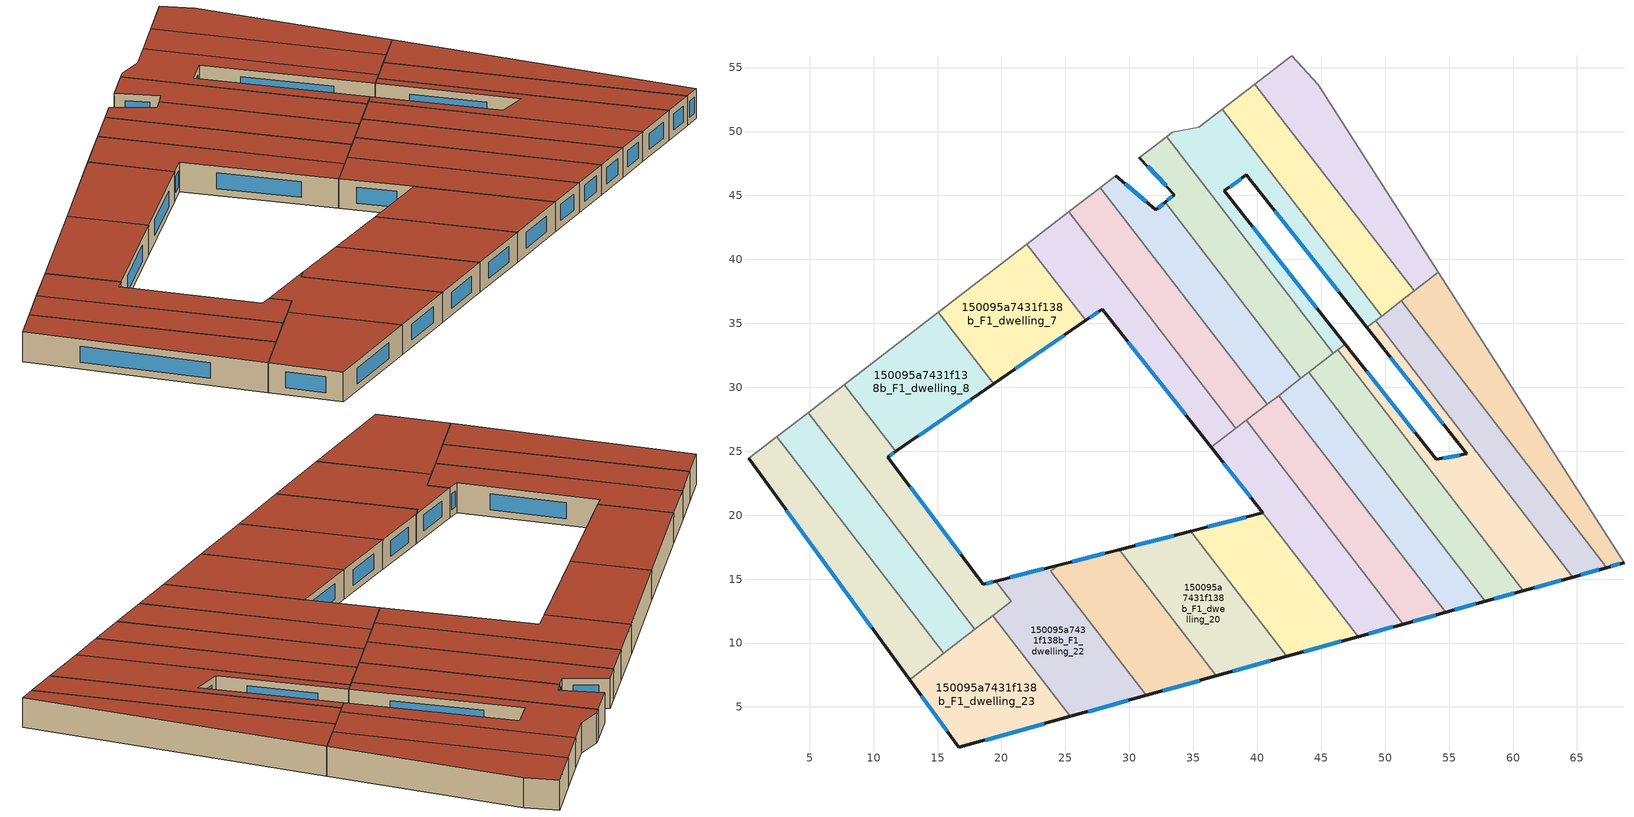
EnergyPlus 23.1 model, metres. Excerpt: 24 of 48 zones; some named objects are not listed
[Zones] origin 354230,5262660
150095a7431f138b_F1_dwelling_0
 floor to 150095a7431f138b_F0_dwelling_0 (EU_floor_Construction): 44.76,53.67 54.16,38.98 52.28,37.53 39.82,53.71 42.71,55.93 z3
 wall to 150095a7431f138b_F1_dwelling_1 (EU_wall_Construction): 39.82,53.71 52.28,37.53 z3:6
 wall adiabatic (EU_wall_Construction): 54.16,38.98 44.76,53.67 42.71,55.93 39.82,53.71 z3:6
 wall to 150095a7431f138b_F1_dwelling_12 (EU_wall_Construction): 52.28,37.53 54.16,38.98 z3:6
 roof outside (EU_roof_Construction): 54.16,38.98 44.76,53.67 42.71,55.93 39.82,53.71 52.28,37.53 z6
150095a7431f138b_F1_dwelling_1
 floor to 150095a7431f138b_F0_dwelling_1 (EU_floor_Construction): 39.82,53.71 52.28,37.53 49.72,35.56 37.26,51.74 z3
 wall to 150095a7431f138b_F1_dwelling_2 (EU_wall_Construction): 37.26,51.74 49.72,35.56 z3:6
 wall adiabatic (EU_wall_Construction): 39.82,53.71 37.26,51.74 z3:6
 wall to 150095a7431f138b_F1_dwelling_13 (EU_wall_Construction): 49.72,35.56 51.27,36.76 z3:6
 wall to 150095a7431f138b_F1_dwelling_12 (EU_wall_Construction): 51.27,36.76 52.28,37.53 z3:6
 roof outside (EU_roof_Construction): 52.28,37.53 39.82,53.71 37.26,51.74 49.72,35.56 z6
150095a7431f138b_F1_dwelling_10
 floor to 150095a7431f138b_F0_dwelling_10 (EU_floor_Construction): 4.88,28.02 17.93,11.08 15.49,9.2 2.43,26.14 z3
 wall to 150095a7431f138b_F1_dwelling_9 (EU_wall_Construction): 17.93,11.08 4.88,28.02 z3:6
 wall to 150095a7431f138b_F1_dwelling_11 (EU_wall_Construction): 2.43,26.14 15.49,9.2 z3:6
 wall adiabatic (EU_wall_Construction): 4.88,28.02 2.43,26.14 z3:6
 wall to 150095a7431f138b_F1_dwelling_23 (EU_wall_Construction): 15.49,9.2 17.93,11.08 z3:6
 roof outside (EU_roof_Construction): 17.93,11.08 4.88,28.02 2.43,26.14 15.49,9.2 z6
150095a7431f138b_F1_dwelling_11
 floor to 150095a7431f138b_F0_dwelling_11 (EU_floor_Construction): 2.43,26.14 15.49,9.2 12.82,7.14 0.22,24.44 z3
 wall outside (EU_wall_Construction): 0.22,24.44 12.82,7.14 z3:6
 wall adiabatic (EU_wall_Construction): 2.43,26.14 0.22,24.44 z3:6
 wall to 150095a7431f138b_F1_dwelling_23 (EU_wall_Construction): 12.82,7.14 15.49,9.2 z3:6
 window (EU_Window_Construction): 3.18,20.38 9.86,11.2 z3.7:5.3
 roof outside (EU_roof_Construction): 15.49,9.2 2.43,26.14 0.22,24.44 12.82,7.14 z6
150095a7431f138b_F1_dwelling_12
 floor to 150095a7431f138b_F0_dwelling_12 (EU_floor_Construction): 54.16,38.98 68.68,16.28 67.33,15.9 51.27,36.76 z3
 wall outside (EU_wall_Construction): 67.33,15.9 68.68,16.28 z3:6
 wall adiabatic (EU_wall_Construction): 68.68,16.28 54.16,38.98 z3:6
 wall to 150095a7431f138b_F1_dwelling_13 (EU_wall_Construction): 51.27,36.76 67.33,15.9 z3:6
 window (EU_Window_Construction): 67.65,15.99 68.36,16.19 z3.7:5.3
 roof outside (EU_roof_Construction): 68.68,16.28 54.16,38.98 51.27,36.76 67.33,15.9 z6
150095a7431f138b_F1_dwelling_13
 floor to 150095a7431f138b_F0_dwelling_13 (EU_floor_Construction): 51.27,36.76 67.33,15.9 64.68,15.17 49.25,35.2 z3
 wall outside (EU_wall_Construction): 64.68,15.17 67.33,15.9 z3:6
 wall to 150095a7431f138b_F1_dwelling_14 (EU_wall_Construction): 49.25,35.2 64.68,15.17 z3:6
 wall to 150095a7431f138b_F1_dwelling_2 (EU_wall_Construction): 49.72,35.56 49.25,35.2 z3:6
 window (EU_Window_Construction): 65.3,15.34 66.71,15.73 z3.7:5.3
 roof outside (EU_roof_Construction): 67.33,15.9 51.27,36.76 49.25,35.2 64.68,15.17 z6
150095a7431f138b_F1_dwelling_14
 floor to 150095a7431f138b_F0_dwelling_14 (EU_floor_Construction): 56.38,24.8 48.57,34.68 49.25,35.2 64.68,15.17 60.79,14.09 46.29,32.92 46.88,33.38 54,24.36 z3
 wall outside (EU_wall_Construction): 48.57,34.68 56.38,24.8 54,24.36 46.88,33.38 / 60.79,14.09 64.68,15.17 z3:6
 wall to 150095a7431f138b_F1_dwelling_15 (EU_wall_Construction): 46.29,32.92 60.79,14.09 z3:6
 wall to 150095a7431f138b_F1_dwelling_2 (EU_wall_Construction): 49.25,35.2 48.57,34.68 / 46.88,33.38 46.29,32.92 z3:6
 window (EU_Window_Construction): 52.33,26.48 48.55,31.26 / 55.82,24.7 54.56,24.46 / 50.41,32.36 54.55,27.12 / 61.7,14.34 63.76,14.91 z3.7:5.3
 roof outside (EU_roof_Construction): 64.68,15.17 49.25,35.2 48.57,34.68 56.38,24.8 54,24.36 46.88,33.38 46.29,32.92 60.79,14.09 z6
150095a7431f138b_F1_dwelling_15
 floor to 150095a7431f138b_F0_dwelling_15 (EU_floor_Construction): 46.29,32.92 60.79,14.09 57.84,13.27 44.04,31.18 z3
 wall outside (EU_wall_Construction): 57.84,13.27 60.79,14.09 z3:6
 wall to 150095a7431f138b_F1_dwelling_16 (EU_wall_Construction): 44.04,31.18 57.84,13.27 z3:6
 wall to 150095a7431f138b_F1_dwelling_3 (EU_wall_Construction): 45.96,32.67 44.04,31.18 z3:6
 wall to 150095a7431f138b_F1_dwelling_2 (EU_wall_Construction): 46.29,32.92 45.96,32.67 z3:6
 window (EU_Window_Construction): 58.53,13.46 60.1,13.89 z3.7:5.3
 roof outside (EU_roof_Construction): 60.79,14.09 46.29,32.92 44.04,31.18 57.84,13.27 z6
150095a7431f138b_F1_dwelling_16
 floor to 150095a7431f138b_F0_dwelling_16 (EU_floor_Construction): 44.04,31.18 57.84,13.27 54.72,12.4 41.66,29.36 z3
 wall outside (EU_wall_Construction): 54.72,12.4 57.84,13.27 z3:6
 wall to 150095a7431f138b_F1_dwelling_17 (EU_wall_Construction): 41.66,29.36 54.72,12.4 z3:6
 wall to 150095a7431f138b_F1_dwelling_4 (EU_wall_Construction): 43.41,30.7 41.66,29.36 z3:6
 wall to 150095a7431f138b_F1_dwelling_3 (EU_wall_Construction): 44.04,31.18 43.41,30.7 z3:6
 window (EU_Window_Construction): 55.45,12.61 57.1,13.06 z3.7:5.3
 roof outside (EU_roof_Construction): 57.84,13.27 44.04,31.18 41.66,29.36 54.72,12.4 z6
150095a7431f138b_F1_dwelling_17
 floor to 150095a7431f138b_F0_dwelling_17 (EU_floor_Construction): 41.66,29.36 54.72,12.4 51.42,11.49 39.15,27.42 z3
 wall outside (EU_wall_Construction): 51.42,11.49 54.72,12.4 z3:6
 wall to 150095a7431f138b_F1_dwelling_18 (EU_wall_Construction): 39.15,27.42 51.42,11.49 z3:6
 wall to 150095a7431f138b_F1_dwelling_5 (EU_wall_Construction): 40.76,28.66 39.15,27.42 z3:6
 wall to 150095a7431f138b_F1_dwelling_4 (EU_wall_Construction): 41.66,29.36 40.76,28.66 z3:6
 window (EU_Window_Construction): 52.19,11.7 53.95,12.19 z3.7:5.3
 roof outside (EU_roof_Construction): 54.72,12.4 41.66,29.36 39.15,27.42 51.42,11.49 z6
150095a7431f138b_F1_dwelling_18
 floor to 150095a7431f138b_F0_dwelling_18 (EU_floor_Construction): 39.15,27.42 51.42,11.49 47.89,10.51 40.43,20.19 40.45,20.19 36.41,25.31 36.46,25.35 z3
 wall outside (EU_wall_Construction): 47.89,10.51 51.42,11.49 / 40.43,20.19 40.45,20.19 / 36.41,25.31 40.45,20.19 z3:6
 wall to 150095a7431f138b_F1_dwelling_19 (EU_wall_Construction): 40.43,20.19 47.89,10.51 z3:6
 wall to 150095a7431f138b_F1_dwelling_6 (EU_wall_Construction): 38.32,26.78 36.46,25.35 36.41,25.31 z3:6
 wall to 150095a7431f138b_F1_dwelling_5 (EU_wall_Construction): 39.15,27.42 38.32,26.78 z3:6
 window (EU_Window_Construction): 48.72,10.74 50.59,11.26 / 37.36,24.11 39.5,21.39 z3.7:5.3
 roof outside (EU_roof_Construction): 51.42,11.49 39.15,27.42 36.46,25.35 36.41,25.31 40.45,20.19 40.43,20.19 47.89,10.51 z6
150095a7431f138b_F1_dwelling_19
 floor to 150095a7431f138b_F0_dwelling_19 (EU_floor_Construction): 40.43,20.19 47.89,10.51 42.32,8.96 34.79,18.74 z3
 wall outside (EU_wall_Construction): 42.32,8.96 47.89,10.51 / 40.43,20.19 34.79,18.74 z3:6
 wall to 150095a7431f138b_F1_dwelling_20 (EU_wall_Construction): 34.79,18.74 42.32,8.96 z3:6
 window (EU_Window_Construction): 43.63,9.32 46.58,10.14 / 39.11,19.85 36.12,19.08 z3.7:5.3
 roof outside (EU_roof_Construction): 47.89,10.51 40.43,20.19 34.79,18.74 42.32,8.96 z6
150095a7431f138b_F1_dwelling_2
 floor to 150095a7431f138b_F0_dwelling_2 (EU_floor_Construction): 39.14,46.61 37.44,45.35 46.88,33.38 45.96,32.67 32.92,49.6 33.35,49.94 35.43,50.33 37.26,51.74 49.72,35.56 48.57,34.68 z3
 wall outside (EU_wall_Construction): 46.88,33.38 37.44,45.35 39.14,46.61 48.57,34.68 z3:6
 wall to 150095a7431f138b_F1_dwelling_3 (EU_wall_Construction): 32.92,49.6 45.96,32.67 z3:6
 wall adiabatic (EU_wall_Construction): 37.26,51.74 35.43,50.33 33.35,49.94 32.92,49.6 z3:6
 window (EU_Window_Construction): 41.36,43.81 46.36,37.48 / 37.84,45.65 38.74,46.32 / 44.66,36.19 39.65,42.54 z3.7:5.3
 roof outside (EU_roof_Construction): 48.57,34.68 49.72,35.56 37.26,51.74 35.43,50.33 33.35,49.94 32.92,49.6 45.96,32.67 46.88,33.38 37.44,45.35 39.14,46.61 z6
150095a7431f138b_F1_dwelling_20
 floor to 150095a7431f138b_F0_dwelling_20 (EU_floor_Construction): 34.79,18.74 42.32,8.96 36.8,7.43 29.19,17.31 z3
 wall outside (EU_wall_Construction): 36.8,7.43 42.32,8.96 / 34.79,18.74 29.19,17.31 z3:6
 wall to 150095a7431f138b_F1_dwelling_21 (EU_wall_Construction): 29.19,17.31 36.8,7.43 z3:6
 window (EU_Window_Construction): 38.09,7.79 41.02,8.6 / 33.47,18.4 30.51,17.64 z3.7:5.3
 roof outside (EU_roof_Construction): 42.32,8.96 34.79,18.74 29.19,17.31 36.8,7.43 z6
150095a7431f138b_F1_dwelling_21
 floor to 150095a7431f138b_F0_dwelling_21 (EU_floor_Construction): 29.19,17.31 36.8,7.43 31.32,5.91 23.83,15.62 24.43,16.09 z3
 wall outside (EU_wall_Construction): 29.19,17.31 24.43,16.09 / 31.32,5.91 36.8,7.43 z3:6
 wall to 150095a7431f138b_F1_dwelling_22 (EU_wall_Construction): 24.43,16.09 23.83,15.62 31.32,5.91 z3:6
 window (EU_Window_Construction): 28.07,17.02 25.55,16.37 / 32.6,6.27 35.51,7.07 z3.7:5.3
 roof outside (EU_roof_Construction): 36.8,7.43 29.19,17.31 24.43,16.09 23.83,15.62 31.32,5.91 z6
150095a7431f138b_F1_dwelling_22
 floor to 150095a7431f138b_F0_dwelling_22 (EU_floor_Construction): 24.43,16.09 23.83,15.62 31.32,5.91 25.37,4.26 19.31,12.14 20.76,13.26 19.55,14.83 z3
 wall outside (EU_wall_Construction): 24.43,16.09 19.55,14.83 / 25.37,4.26 31.32,5.91 z3:6
 wall to 150095a7431f138b_F1_dwelling_9 (EU_wall_Construction): 19.55,14.83 20.76,13.26 19.31,12.14 z3:6
 wall to 150095a7431f138b_F1_dwelling_23 (EU_wall_Construction): 19.31,12.14 25.37,4.26 z3:6
 window (EU_Window_Construction): 23.29,15.79 20.7,15.13 / 26.77,4.65 29.92,5.52 z3.7:5.3
 roof outside (EU_roof_Construction): 31.32,5.91 23.83,15.62 24.43,16.09 19.55,14.83 20.76,13.26 19.31,12.14 25.37,4.26 z6
150095a7431f138b_F1_dwelling_23
 floor to 150095a7431f138b_F0_dwelling_23 (EU_floor_Construction): 19.31,12.14 25.37,4.26 16.68,1.85 12.82,7.14 z3
 wall outside (EU_wall_Construction): 12.82,7.14 16.68,1.85 25.37,4.26 z3:6
 wall to 150095a7431f138b_F1_dwelling_9 (EU_wall_Construction): 19.31,12.14 17.93,11.08 z3:6
 window (EU_Window_Construction): 18.72,2.41 23.33,3.69 / 13.73,5.9 15.77,3.09 z3.7:5.3
 roof outside (EU_roof_Construction): 25.37,4.26 19.31,12.14 12.82,7.14 16.68,1.85 z6
150095a7431f138b_F1_dwelling_3
 floor to 150095a7431f138b_F0_dwelling_3 (EU_floor_Construction): 32.92,49.6 45.96,32.67 43.41,30.7 32.8,44.48 33.51,45.07 30.79,47.96 z3
 wall outside (EU_wall_Construction): 30.79,47.96 33.51,45.07 32.8,44.48 z3:6
 wall to 150095a7431f138b_F1_dwelling_4 (EU_wall_Construction): 32.8,44.48 43.41,30.7 z3:6
 wall adiabatic (EU_wall_Construction): 32.92,49.6 30.79,47.96 z3:6
 window (EU_Window_Construction): 33.34,44.93 32.97,44.62 / 31.43,47.29 32.87,45.75 z3.7:5.3
 roof outside (EU_roof_Construction): 45.96,32.67 32.92,49.6 30.79,47.96 33.51,45.07 32.8,44.48 43.41,30.7 z6
150095a7431f138b_F1_dwelling_4
 floor to 150095a7431f138b_F0_dwelling_4 (EU_floor_Construction): 32.8,44.48 43.41,30.7 40.76,28.66 27.72,45.6 28.93,46.53 32.07,43.86 z3
 wall outside (EU_wall_Construction): 32.8,44.48 32.07,43.86 28.93,46.53 z3:6
 wall to 150095a7431f138b_F1_dwelling_5 (EU_wall_Construction): 27.72,45.6 40.76,28.66 z3:6
 wall adiabatic (EU_wall_Construction): 28.93,46.53 27.72,45.6 z3:6
 window (EU_Window_Construction): 31.33,44.49 29.67,45.91 / 32.63,44.33 32.24,44.01 z3.7:5.3
 roof outside (EU_roof_Construction): 43.41,30.7 32.8,44.48 32.07,43.86 28.93,46.53 27.72,45.6 40.76,28.66 z6
150095a7431f138b_F1_dwelling_5
 floor to 150095a7431f138b_F0_dwelling_5 (EU_floor_Construction): 27.72,45.6 40.76,28.66 38.32,26.78 25.28,43.72 z3
 wall to 150095a7431f138b_F1_dwelling_6 (EU_wall_Construction): 25.28,43.72 38.32,26.78 z3:6
 wall adiabatic (EU_wall_Construction): 27.72,45.6 25.28,43.72 z3:6
 roof outside (EU_roof_Construction): 40.76,28.66 27.72,45.6 25.28,43.72 38.32,26.78 z6
150095a7431f138b_F1_dwelling_6
 floor to 150095a7431f138b_F0_dwelling_6 (EU_floor_Construction): 27.86,36.12 26.59,35.24 21.99,41.2 25.28,43.72 38.32,26.78 36.41,25.31 z3
 wall outside (EU_wall_Construction): 26.59,35.24 27.86,36.12 36.41,25.31 z3:6
 wall to 150095a7431f138b_F1_dwelling_7 (EU_wall_Construction): 21.99,41.2 26.59,35.24 z3:6
 wall adiabatic (EU_wall_Construction): 25.28,43.72 21.99,41.2 z3:6
 window (EU_Window_Construction): 29.87,33.58 34.4,27.85 / 26.88,35.44 27.56,35.91 z3.7:5.3
 roof outside (EU_roof_Construction): 38.32,26.78 25.28,43.72 21.99,41.2 26.59,35.24 27.86,36.12 36.41,25.31 z6
150095a7431f138b_F1_dwelling_7
 floor to 150095a7431f138b_F0_dwelling_7 (EU_floor_Construction): 21.99,41.2 26.59,35.24 19.38,30.26 15.07,35.87 z3
 wall outside (EU_wall_Construction): 19.38,30.26 26.59,35.24 z3:6
 wall to 150095a7431f138b_F1_dwelling_8 (EU_wall_Construction): 15.07,35.87 19.38,30.26 z3:6
 wall adiabatic (EU_wall_Construction): 21.99,41.2 15.07,35.87 z3:6
 window (EU_Window_Construction): 21.07,31.43 24.89,34.07 z3.7:5.3
 roof outside (EU_roof_Construction): 26.59,35.24 21.99,41.2 15.07,35.87 19.38,30.26 z6
150095a7431f138b_F1_dwelling_8
 floor to 150095a7431f138b_F0_dwelling_8 (EU_floor_Construction): 15.07,35.87 19.38,30.26 11.73,24.98 7.71,30.21 z3
 wall outside (EU_wall_Construction): 11.73,24.98 19.38,30.26 z3:6
 wall to 150095a7431f138b_F1_dwelling_9 (EU_wall_Construction): 7.71,30.21 11.73,24.98 z3:6
 wall adiabatic (EU_wall_Construction): 15.07,35.87 7.71,30.21 z3:6
 window (EU_Window_Construction): 13.53,26.22 17.59,29.02 z3.7:5.3
 roof outside (EU_roof_Construction): 19.38,30.26 15.07,35.87 7.71,30.21 11.73,24.98 z6
150095a7431f138b_F1_dwelling_9
 floor to 150095a7431f138b_F0_dwelling_9 (EU_floor_Construction): 11.73,24.98 11.1,24.55 18.59,14.59 19.55,14.83 20.76,13.26 17.93,11.08 4.88,28.02 7.71,30.21 z3
 wall outside (EU_wall_Construction): 19.55,14.83 18.59,14.59 11.1,24.55 11.73,24.98 z3:6
 wall adiabatic (EU_wall_Construction): 7.71,30.21 4.88,28.02 z3:6
 window (EU_Window_Construction): 11.25,24.65 11.58,24.88 / 16.83,16.93 12.86,22.21 / 19.32,14.78 18.81,14.65 z3.7:5.3
 roof outside (EU_roof_Construction): 20.76,13.26 19.55,14.83 18.59,14.59 11.1,24.55 11.73,24.98 7.71,30.21 4.88,28.02 17.93,11.08 z6
[Building]
EU S2 Campaign: North Axis=0; Terrain=City; Solar Distribution=FullExterior
[Site:Location]
Budapest.Ferenc.Liszt.Intl.AP: Latitude=47.437; Longitude=19.256; Time Zone=1; Elevation=185
[SizingPeriod:WeatherFileDays]
AnnualSizingPeriod: Begin Month=1; Begin Day of Month=1; End Month=12; End Day of Month=31; Day of Week for Start Day=Monday; Use Weather File Daylight Saving Period=No; Use Weather File Rain and Snow Indicators=No
[MATERIAL]
EU_InternalMass_Material: Roughness=MediumRough; Thickness=0.1; Conductivity=1; Density=1800; Specific Heat=900; Thermal Absorptance=0.9; Solar Absorptance=0.7; Visible Absorptance=0.7
[MATERIAL:NOMASS] Roughness=MediumRough; Thermal Absorptance=0.9; Solar Absorptance=0.7; Visible Absorptance=0.7
Name | Thermal Resistance
EU_wall_NoMass | 0.832559
EU_roof_NoMass | 1.39638
EU_floor_NoMass | 0.872794
[WINDOWMATERIAL:SIMPLEGLAZINGSYSTEM]
EU_Window_SimpleGlazing: UFactor=2.79869; Solar Heat Gain Coefficient=0.75; Visible Transmittance=0.75
[CONSTRUCTION]
EU_wall_Construction: EU_wall_NoMass
EU_roof_Construction: EU_roof_NoMass
EU_floor_Construction: EU_floor_NoMass
EU_Window_Construction: EU_Window_SimpleGlazing
EU_InternalMass_Construction: EU_InternalMass_Material
[ZONE] Type=1; Multiplier=1; Ceiling Height=autocalculate; Floor Area=autocalculate; Part of Total Floor Area=Yes
Name | Volume
150095a7431f138b_F1_dwelling_0 | 197.754
150095a7431f138b_F1_dwelling_1 | 197.673
150095a7431f138b_F1_dwelling_10 | 197.713
150095a7431f138b_F1_dwelling_11 | 197.71
150095a7431f138b_F1_dwelling_12 | 197.735
150095a7431f138b_F1_dwelling_13 | 197.683
150095a7431f138b_F1_dwelling_14 | 197.7
150095a7431f138b_F1_dwelling_15 | 197.767
150095a7431f138b_F1_dwelling_16 | 197.695
150095a7431f138b_F1_dwelling_17; 150095a7431f138b_F1_dwelling_5 | 197.721
150095a7431f138b_F1_dwelling_18 | 198.25
150095a7431f138b_F1_dwelling_19 | 197.226
150095a7431f138b_F1_dwelling_2 | 197.738
150095a7431f138b_F1_dwelling_20 | 197.717
150095a7431f138b_F1_dwelling_21 | 197.706
150095a7431f138b_F1_dwelling_22 | 204.136
150095a7431f138b_F1_dwelling_23 | 205.121
150095a7431f138b_F1_dwelling_3 | 197.723
150095a7431f138b_F1_dwelling_4 | 197.72
150095a7431f138b_F1_dwelling_6 | 197.739
150095a7431f138b_F1_dwelling_7 | 191.379
150095a7431f138b_F1_dwelling_8 | 190.272
150095a7431f138b_F1_dwelling_9 | 197.724
[INTERNALMASS] Construction=EU_InternalMass_Construction
Name | Zone or ZoneList | Surface Area
150095a7431f138b_F1_dwelling_0_EU_InternalMass | 150095a7431f138b_F1_dwelling_0 | 65.918
150095a7431f138b_F1_dwelling_1_EU_InternalMass | 150095a7431f138b_F1_dwelling_1 | 65.891
150095a7431f138b_F1_dwelling_2_EU_InternalMass | 150095a7431f138b_F1_dwelling_2 | 65.9128
150095a7431f138b_F1_dwelling_3_EU_InternalMass | 150095a7431f138b_F1_dwelling_3 | 65.9074
150095a7431f138b_F1_dwelling_4_EU_InternalMass | 150095a7431f138b_F1_dwelling_4 | 65.9067
150095a7431f138b_F1_dwelling_5_EU_InternalMass | 150095a7431f138b_F1_dwelling_5 | 65.9068
150095a7431f138b_F1_dwelling_6_EU_InternalMass | 150095a7431f138b_F1_dwelling_6 | 65.9129
150095a7431f138b_F1_dwelling_7_EU_InternalMass | 150095a7431f138b_F1_dwelling_7 | 63.7903
150095a7431f138b_F1_dwelling_8_EU_InternalMass | 150095a7431f138b_F1_dwelling_8 | 63.4238
150095a7431f138b_F1_dwelling_9_EU_InternalMass | 150095a7431f138b_F1_dwelling_9 | 65.9081
150095a7431f138b_F1_dwelling_10_EU_InternalMass | 150095a7431f138b_F1_dwelling_10 | 65.9044
150095a7431f138b_F1_dwelling_11_EU_InternalMass | 150095a7431f138b_F1_dwelling_11 | 65.9035
150095a7431f138b_F1_dwelling_12_EU_InternalMass | 150095a7431f138b_F1_dwelling_12 | 65.9118
150095a7431f138b_F1_dwelling_13_EU_InternalMass | 150095a7431f138b_F1_dwelling_13 | 65.8944
150095a7431f138b_F1_dwelling_14_EU_InternalMass | 150095a7431f138b_F1_dwelling_14 | 65.8998
150095a7431f138b_F1_dwelling_15_EU_InternalMass | 150095a7431f138b_F1_dwelling_15 | 65.9225
150095a7431f138b_F1_dwelling_16_EU_InternalMass | 150095a7431f138b_F1_dwelling_16 | 65.8983
150095a7431f138b_F1_dwelling_17_EU_InternalMass | 150095a7431f138b_F1_dwelling_17 | 65.9068
150095a7431f138b_F1_dwelling_18_EU_InternalMass | 150095a7431f138b_F1_dwelling_18 | 66.0825
150095a7431f138b_F1_dwelling_19_EU_InternalMass | 150095a7431f138b_F1_dwelling_19 | 65.7421
150095a7431f138b_F1_dwelling_20_EU_InternalMass | 150095a7431f138b_F1_dwelling_20 | 65.9056
150095a7431f138b_F1_dwelling_21_EU_InternalMass | 150095a7431f138b_F1_dwelling_21 | 65.9018
150095a7431f138b_F1_dwelling_22_EU_InternalMass | 150095a7431f138b_F1_dwelling_22 | 68.0431
150095a7431f138b_F1_dwelling_23_EU_InternalMass | 150095a7431f138b_F1_dwelling_23 | 68.3768
[OTHEREQUIPMENT] Fuel Type=Electricity; Design Level Calculation Method=Watts/Area; Power per Zone Floor Area=1; Fraction Latent=0; Fraction Radiant=0; Fraction Lost=0; Carbon Dioxide Generation Rate=0; EndUse Subcategory=EU_Step8_InternalGains
Name | Zone or ZoneList or Space or SpaceList | Schedule
EU_Step8_InternalGain_150095a7431f138b_F1_dwelling_0_f000 | 150095a7431f138b_F1_dwelling_0 | EU_Step8_GainSchedule_150095a7431f138b_F1_dwelling_0_f000
EU_Step8_InternalGain_150095a7431f138b_F1_dwelling_1_f000 | 150095a7431f138b_F1_dwelling_1 | EU_Step8_GainSchedule_150095a7431f138b_F1_dwelling_1_f000
EU_Step8_InternalGain_150095a7431f138b_F1_dwelling_2_f000 | 150095a7431f138b_F1_dwelling_2 | EU_Step8_GainSchedule_150095a7431f138b_F1_dwelling_2_f000
EU_Step8_InternalGain_150095a7431f138b_F1_dwelling_3_f000 | 150095a7431f138b_F1_dwelling_3 | EU_Step8_GainSchedule_150095a7431f138b_F1_dwelling_3_f000
EU_Step8_InternalGain_150095a7431f138b_F1_dwelling_4_f000 | 150095a7431f138b_F1_dwelling_4 | EU_Step8_GainSchedule_150095a7431f138b_F1_dwelling_4_f000
EU_Step8_InternalGain_150095a7431f138b_F1_dwelling_5_f000 | 150095a7431f138b_F1_dwelling_5 | EU_Step8_GainSchedule_150095a7431f138b_F1_dwelling_5_f000
EU_Step8_InternalGain_150095a7431f138b_F1_dwelling_6_f000 | 150095a7431f138b_F1_dwelling_6 | EU_Step8_GainSchedule_150095a7431f138b_F1_dwelling_6_f000
EU_Step8_InternalGain_150095a7431f138b_F1_dwelling_7_f000 | 150095a7431f138b_F1_dwelling_7 | EU_Step8_GainSchedule_150095a7431f138b_F1_dwelling_7_f000
EU_Step8_InternalGain_150095a7431f138b_F1_dwelling_8_f000 | 150095a7431f138b_F1_dwelling_8 | EU_Step8_GainSchedule_150095a7431f138b_F1_dwelling_8_f000
EU_Step8_InternalGain_150095a7431f138b_F1_dwelling_9_f000 | 150095a7431f138b_F1_dwelling_9 | EU_Step8_GainSchedule_150095a7431f138b_F1_dwelling_9_f000
EU_Step8_InternalGain_150095a7431f138b_F1_dwelling_10_f000 | 150095a7431f138b_F1_dwelling_10 | EU_Step8_GainSchedule_150095a7431f138b_F1_dwelling_10_f000
EU_Step8_InternalGain_150095a7431f138b_F1_dwelling_11_f000 | 150095a7431f138b_F1_dwelling_11 | EU_Step8_GainSchedule_150095a7431f138b_F1_dwelling_11_f000
EU_Step8_InternalGain_150095a7431f138b_F1_dwelling_12_f000 | 150095a7431f138b_F1_dwelling_12 | EU_Step8_GainSchedule_150095a7431f138b_F1_dwelling_12_f000
EU_Step8_InternalGain_150095a7431f138b_F1_dwelling_13_f000 | 150095a7431f138b_F1_dwelling_13 | EU_Step8_GainSchedule_150095a7431f138b_F1_dwelling_13_f000
EU_Step8_InternalGain_150095a7431f138b_F1_dwelling_14_f000 | 150095a7431f138b_F1_dwelling_14 | EU_Step8_GainSchedule_150095a7431f138b_F1_dwelling_14_f000
EU_Step8_InternalGain_150095a7431f138b_F1_dwelling_15_f000 | 150095a7431f138b_F1_dwelling_15 | EU_Step8_GainSchedule_150095a7431f138b_F1_dwelling_15_f000
EU_Step8_InternalGain_150095a7431f138b_F1_dwelling_16_f000 | 150095a7431f138b_F1_dwelling_16 | EU_Step8_GainSchedule_150095a7431f138b_F1_dwelling_16_f000
EU_Step8_InternalGain_150095a7431f138b_F1_dwelling_17_f000 | 150095a7431f138b_F1_dwelling_17 | EU_Step8_GainSchedule_150095a7431f138b_F1_dwelling_17_f000
EU_Step8_InternalGain_150095a7431f138b_F1_dwelling_18_f000 | 150095a7431f138b_F1_dwelling_18 | EU_Step8_GainSchedule_150095a7431f138b_F1_dwelling_18_f000
EU_Step8_InternalGain_150095a7431f138b_F1_dwelling_19_f000 | 150095a7431f138b_F1_dwelling_19 | EU_Step8_GainSchedule_150095a7431f138b_F1_dwelling_19_f000
EU_Step8_InternalGain_150095a7431f138b_F1_dwelling_20_f000 | 150095a7431f138b_F1_dwelling_20 | EU_Step8_GainSchedule_150095a7431f138b_F1_dwelling_20_f000
EU_Step8_InternalGain_150095a7431f138b_F1_dwelling_21_f000 | 150095a7431f138b_F1_dwelling_21 | EU_Step8_GainSchedule_150095a7431f138b_F1_dwelling_21_f000
EU_Step8_InternalGain_150095a7431f138b_F1_dwelling_22_f000 | 150095a7431f138b_F1_dwelling_22 | EU_Step8_GainSchedule_150095a7431f138b_F1_dwelling_22_f000
EU_Step8_InternalGain_150095a7431f138b_F1_dwelling_23_f000 | 150095a7431f138b_F1_dwelling_23 | EU_Step8_GainSchedule_150095a7431f138b_F1_dwelling_23_f000
[ZONEVENTILATION:DESIGNFLOWRATE] Schedule=EU_AlwaysOn; Design Flow Rate Calculation Method=AirChanges/Hour; Air Changes per Hour=0.475469; Ventilation Type=Natural; Fan Pressure Rise=0; Fan Total Efficiency=1; Constant Term Coefficient=1; Temperature Term Coefficient=0; Velocity Term Coefficient=0; Velocity Squared Term Coefficient=0; Minimum Indoor Temperature=-100; Maximum Indoor Temperature=100; Delta Temperature=-100; Minimum Outdoor Temperature=-100; Maximum Outdoor Temperature=100; Maximum Wind Speed=40
Name | Zone or ZoneList or Space or SpaceList
EU_ConstantAir_150095a7431f138b_F1_dwelling_0 | 150095a7431f138b_F1_dwelling_0
EU_ConstantAir_150095a7431f138b_F1_dwelling_1 | 150095a7431f138b_F1_dwelling_1
EU_ConstantAir_150095a7431f138b_F1_dwelling_2 | 150095a7431f138b_F1_dwelling_2
EU_ConstantAir_150095a7431f138b_F1_dwelling_3 | 150095a7431f138b_F1_dwelling_3
EU_ConstantAir_150095a7431f138b_F1_dwelling_4 | 150095a7431f138b_F1_dwelling_4
EU_ConstantAir_150095a7431f138b_F1_dwelling_5 | 150095a7431f138b_F1_dwelling_5
EU_ConstantAir_150095a7431f138b_F1_dwelling_6 | 150095a7431f138b_F1_dwelling_6
EU_ConstantAir_150095a7431f138b_F1_dwelling_7 | 150095a7431f138b_F1_dwelling_7
EU_ConstantAir_150095a7431f138b_F1_dwelling_8 | 150095a7431f138b_F1_dwelling_8
EU_ConstantAir_150095a7431f138b_F1_dwelling_9 | 150095a7431f138b_F1_dwelling_9
EU_ConstantAir_150095a7431f138b_F1_dwelling_10 | 150095a7431f138b_F1_dwelling_10
EU_ConstantAir_150095a7431f138b_F1_dwelling_11 | 150095a7431f138b_F1_dwelling_11
EU_ConstantAir_150095a7431f138b_F1_dwelling_12 | 150095a7431f138b_F1_dwelling_12
EU_ConstantAir_150095a7431f138b_F1_dwelling_13 | 150095a7431f138b_F1_dwelling_13
EU_ConstantAir_150095a7431f138b_F1_dwelling_14 | 150095a7431f138b_F1_dwelling_14
EU_ConstantAir_150095a7431f138b_F1_dwelling_15 | 150095a7431f138b_F1_dwelling_15
EU_ConstantAir_150095a7431f138b_F1_dwelling_16 | 150095a7431f138b_F1_dwelling_16
EU_ConstantAir_150095a7431f138b_F1_dwelling_17 | 150095a7431f138b_F1_dwelling_17
EU_ConstantAir_150095a7431f138b_F1_dwelling_18 | 150095a7431f138b_F1_dwelling_18
EU_ConstantAir_150095a7431f138b_F1_dwelling_19 | 150095a7431f138b_F1_dwelling_19
EU_ConstantAir_150095a7431f138b_F1_dwelling_20 | 150095a7431f138b_F1_dwelling_20
EU_ConstantAir_150095a7431f138b_F1_dwelling_21 | 150095a7431f138b_F1_dwelling_21
EU_ConstantAir_150095a7431f138b_F1_dwelling_22 | 150095a7431f138b_F1_dwelling_22
EU_ConstantAir_150095a7431f138b_F1_dwelling_23 | 150095a7431f138b_F1_dwelling_23
[HVACTEMPLATE:ZONE:IDEALLOADSAIRSYSTEM] System Availability Schedule=EU_AlwaysOn; Maximum Heating Supply Air Temperature=50; Minimum Cooling Supply Air Temperature=13; Maximum Heating Supply Air Humidity Ratio=0.0156; Minimum Cooling Supply Air Humidity Ratio=0.0077; Heating Limit=NoLimit; Cooling Limit=NoLimit; Heating Availability Schedule=EU_AlwaysOn; Cooling Availability Schedule=EU_CoolingOff; Dehumidification Control Type=ConstantSensibleHeatRatio; Cooling Sensible Heat Ratio=0.7; Dehumidification Setpoint=60; Humidification Control Type=None; Humidification Setpoint=30; Outdoor Air Method=None; Outdoor Air Flow Rate per Person=0.00944; Outdoor Air Flow Rate per Zone Floor Area=0; Outdoor Air Flow Rate per Zone=0; Demand Controlled Ventilation Type=None; Outdoor Air Economizer Type=NoEconomizer; Heat Recovery Type=None; Sensible Heat Recovery Effectiveness=0.7; Latent Heat Recovery Effectiveness=0.65
Name | Template Thermostat
150095a7431f138b_F1_dwelling_0 | EU_HeatOnly_150095a7431f138b_F1_dwelling_0
150095a7431f138b_F1_dwelling_1 | EU_HeatOnly_150095a7431f138b_F1_dwelling_1
150095a7431f138b_F1_dwelling_2 | EU_HeatOnly_150095a7431f138b_F1_dwelling_2
150095a7431f138b_F1_dwelling_3 | EU_HeatOnly_150095a7431f138b_F1_dwelling_3
150095a7431f138b_F1_dwelling_4 | EU_HeatOnly_150095a7431f138b_F1_dwelling_4
150095a7431f138b_F1_dwelling_5 | EU_HeatOnly_150095a7431f138b_F1_dwelling_5
150095a7431f138b_F1_dwelling_6 | EU_HeatOnly_150095a7431f138b_F1_dwelling_6
150095a7431f138b_F1_dwelling_7 | EU_HeatOnly_150095a7431f138b_F1_dwelling_7
150095a7431f138b_F1_dwelling_8 | EU_HeatOnly_150095a7431f138b_F1_dwelling_8
150095a7431f138b_F1_dwelling_9 | EU_HeatOnly_150095a7431f138b_F1_dwelling_9
150095a7431f138b_F1_dwelling_10 | EU_HeatOnly_150095a7431f138b_F1_dwelling_10
150095a7431f138b_F1_dwelling_11 | EU_HeatOnly_150095a7431f138b_F1_dwelling_11
150095a7431f138b_F1_dwelling_12 | EU_HeatOnly_150095a7431f138b_F1_dwelling_12
150095a7431f138b_F1_dwelling_13 | EU_HeatOnly_150095a7431f138b_F1_dwelling_13
150095a7431f138b_F1_dwelling_14 | EU_HeatOnly_150095a7431f138b_F1_dwelling_14
150095a7431f138b_F1_dwelling_15 | EU_HeatOnly_150095a7431f138b_F1_dwelling_15
150095a7431f138b_F1_dwelling_16 | EU_HeatOnly_150095a7431f138b_F1_dwelling_16
150095a7431f138b_F1_dwelling_17 | EU_HeatOnly_150095a7431f138b_F1_dwelling_17
150095a7431f138b_F1_dwelling_18 | EU_HeatOnly_150095a7431f138b_F1_dwelling_18
150095a7431f138b_F1_dwelling_19 | EU_HeatOnly_150095a7431f138b_F1_dwelling_19
150095a7431f138b_F1_dwelling_20 | EU_HeatOnly_150095a7431f138b_F1_dwelling_20
150095a7431f138b_F1_dwelling_21 | EU_HeatOnly_150095a7431f138b_F1_dwelling_21
150095a7431f138b_F1_dwelling_22 | EU_HeatOnly_150095a7431f138b_F1_dwelling_22
150095a7431f138b_F1_dwelling_23 | EU_HeatOnly_150095a7431f138b_F1_dwelling_23
[SIZING:ZONE] Zone Cooling Design Supply Air Temperature Input Method=SupplyAirTemperature; Zone Cooling Design Supply Air Temperature=13; Zone Heating Design Supply Air Temperature Input Method=SupplyAirTemperature; Zone Heating Design Supply Air Temperature=50; Zone Cooling Design Supply Air Humidity Ratio=0.008; Zone Heating Design Supply Air Humidity Ratio=0.008; Cooling Design Air Flow Method=DesignDay; Cooling Design Air Flow Rate=0; Cooling Minimum Air Flow per Zone Floor Area=0.000762; Cooling Minimum Air Flow=0; Cooling Minimum Air Flow Fraction=0.2; Heating Design Air Flow Method=DesignDay; Heating Design Air Flow Rate=0; Heating Maximum Air Flow per Zone Floor Area=0.002032; Heating Maximum Air Flow=0.141576; Heating Maximum Air Flow Fraction=0.3; Account for Dedicated Outdoor Air System=No; Dedicated Outdoor Air System Control Strategy=NeutralSupplyAir; Dedicated Outdoor Air Low Setpoint Temperature for Design=autosize; Dedicated Outdoor Air High Setpoint Temperature for Design=autosize; Zone Load Sizing Method=Sensible Load Only No Latent Load; Zone Latent Cooling Design Supply Air Humidity Ratio Input Method=HumidityRatioDifference; Zone Cooling Design Supply Air Humidity Ratio Difference=0.005; Zone Latent Heating Design Supply Air Humidity Ratio Input Method=HumidityRatioDifference; Zone Humidification Design Supply Air Humidity Ratio Difference=0.005
150095a7431f138b_F1_dwelling_0; 150095a7431f138b_F1_dwelling_1; 150095a7431f138b_F1_dwelling_2; 150095a7431f138b_F1_dwelling_3; 150095a7431f138b_F1_dwelling_4; 150095a7431f138b_F1_dwelling_5; 150095a7431f138b_F1_dwelling_6; 150095a7431f138b_F1_dwelling_7; 150095a7431f138b_F1_dwelling_8; 150095a7431f138b_F1_dwelling_9; 150095a7431f138b_F1_dwelling_10; 150095a7431f138b_F1_dwelling_11; 150095a7431f138b_F1_dwelling_12; 150095a7431f138b_F1_dwelling_13; 150095a7431f138b_F1_dwelling_14; 150095a7431f138b_F1_dwelling_15; 150095a7431f138b_F1_dwelling_16; 150095a7431f138b_F1_dwelling_17; 150095a7431f138b_F1_dwelling_18; 150095a7431f138b_F1_dwelling_19; 150095a7431f138b_F1_dwelling_20; 150095a7431f138b_F1_dwelling_21; 150095a7431f138b_F1_dwelling_22; 150095a7431f138b_F1_dwelling_23
[SCHEDULE:CONSTANT]
Name | Hourly Value
EU_AlwaysOn | 1
EU_CoolingOff | 0
[SCHEDULE:FILE] Column Number=1; Rows to Skip at Top=0; Number of Hours of Data=8760; Column Separator=Comma; Interpolate to Timestep=No; Minutes per Item=60; Adjust Schedule for Daylight Savings=Yes
Name | File
EU_Step8_GainSchedule_150095a7431f138b_F1_dwelling_0_f000 | ../../schedules/150095a7431f138b/150095a7431f138b_F1_dwelling_0_f000_gain.csv
EU_Step8_GainSchedule_150095a7431f138b_F1_dwelling_1_f000 | ../../schedules/150095a7431f138b/150095a7431f138b_F1_dwelling_1_f000_gain.csv
EU_Step8_GainSchedule_150095a7431f138b_F1_dwelling_2_f000 | ../../schedules/150095a7431f138b/150095a7431f138b_F1_dwelling_2_f000_gain.csv
EU_Step8_GainSchedule_150095a7431f138b_F1_dwelling_3_f000 | ../../schedules/150095a7431f138b/150095a7431f138b_F1_dwelling_3_f000_gain.csv
EU_Step8_GainSchedule_150095a7431f138b_F1_dwelling_4_f000 | ../../schedules/150095a7431f138b/150095a7431f138b_F1_dwelling_4_f000_gain.csv
EU_Step8_GainSchedule_150095a7431f138b_F1_dwelling_5_f000 | ../../schedules/150095a7431f138b/150095a7431f138b_F1_dwelling_5_f000_gain.csv
EU_Step8_GainSchedule_150095a7431f138b_F1_dwelling_6_f000 | ../../schedules/150095a7431f138b/150095a7431f138b_F1_dwelling_6_f000_gain.csv
EU_Step8_GainSchedule_150095a7431f138b_F1_dwelling_7_f000 | ../../schedules/150095a7431f138b/150095a7431f138b_F1_dwelling_7_f000_gain.csv
EU_Step8_GainSchedule_150095a7431f138b_F1_dwelling_8_f000 | ../../schedules/150095a7431f138b/150095a7431f138b_F1_dwelling_8_f000_gain.csv
EU_Step8_GainSchedule_150095a7431f138b_F1_dwelling_9_f000 | ../../schedules/150095a7431f138b/150095a7431f138b_F1_dwelling_9_f000_gain.csv
EU_Step8_GainSchedule_150095a7431f138b_F1_dwelling_10_f000 | ../../schedules/150095a7431f138b/150095a7431f138b_F1_dwelling_10_f000_gain.csv
EU_Step8_GainSchedule_150095a7431f138b_F1_dwelling_11_f000 | ../../schedules/150095a7431f138b/150095a7431f138b_F1_dwelling_11_f000_gain.csv
EU_Step8_GainSchedule_150095a7431f138b_F1_dwelling_12_f000 | ../../schedules/150095a7431f138b/150095a7431f138b_F1_dwelling_12_f000_gain.csv
EU_Step8_GainSchedule_150095a7431f138b_F1_dwelling_13_f000 | ../../schedules/150095a7431f138b/150095a7431f138b_F1_dwelling_13_f000_gain.csv
EU_Step8_GainSchedule_150095a7431f138b_F1_dwelling_14_f000 | ../../schedules/150095a7431f138b/150095a7431f138b_F1_dwelling_14_f000_gain.csv
EU_Step8_GainSchedule_150095a7431f138b_F1_dwelling_15_f000 | ../../schedules/150095a7431f138b/150095a7431f138b_F1_dwelling_15_f000_gain.csv
EU_Step8_GainSchedule_150095a7431f138b_F1_dwelling_16_f000 | ../../schedules/150095a7431f138b/150095a7431f138b_F1_dwelling_16_f000_gain.csv
EU_Step8_GainSchedule_150095a7431f138b_F1_dwelling_17_f000 | ../../schedules/150095a7431f138b/150095a7431f138b_F1_dwelling_17_f000_gain.csv
EU_Step8_GainSchedule_150095a7431f138b_F1_dwelling_18_f000 | ../../schedules/150095a7431f138b/150095a7431f138b_F1_dwelling_18_f000_gain.csv
EU_Step8_GainSchedule_150095a7431f138b_F1_dwelling_19_f000 | ../../schedules/150095a7431f138b/150095a7431f138b_F1_dwelling_19_f000_gain.csv
EU_Step8_GainSchedule_150095a7431f138b_F1_dwelling_20_f000 | ../../schedules/150095a7431f138b/150095a7431f138b_F1_dwelling_20_f000_gain.csv
EU_Step8_GainSchedule_150095a7431f138b_F1_dwelling_21_f000 | ../../schedules/150095a7431f138b/150095a7431f138b_F1_dwelling_21_f000_gain.csv
EU_Step8_GainSchedule_150095a7431f138b_F1_dwelling_22_f000 | ../../schedules/150095a7431f138b/150095a7431f138b_F1_dwelling_22_f000_gain.csv
EU_Step8_GainSchedule_150095a7431f138b_F1_dwelling_23_f000 | ../../schedules/150095a7431f138b/150095a7431f138b_F1_dwelling_23_f000_gain.csv
